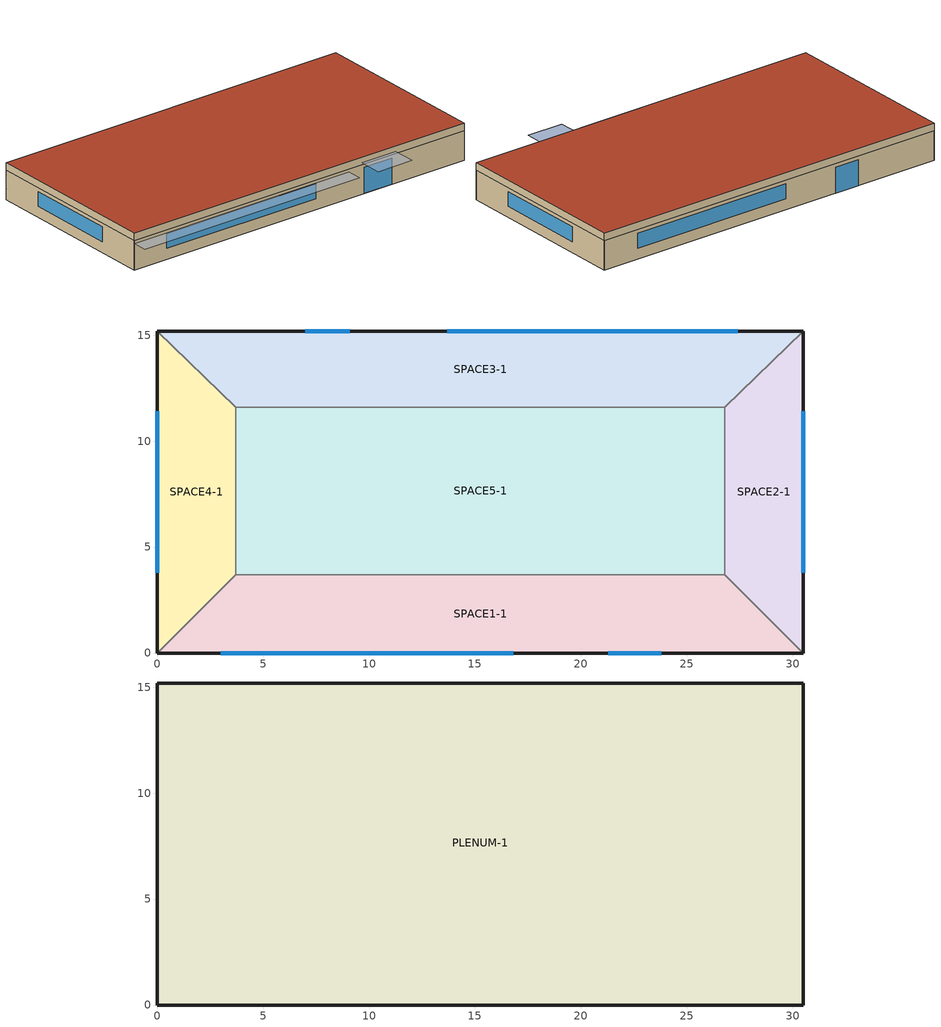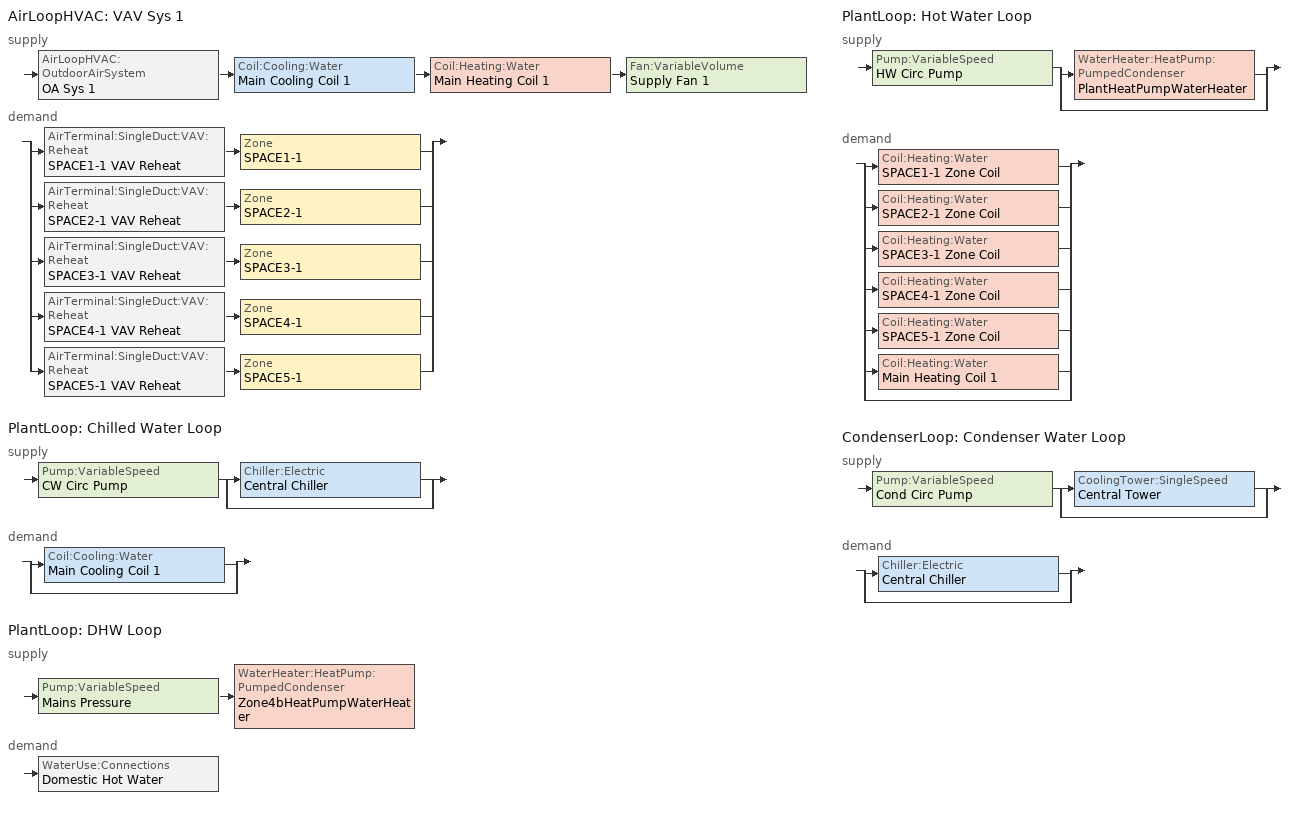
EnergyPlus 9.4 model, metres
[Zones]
SPACE3-1
 floor ground (FLOOR-SLAB-1): 26.8,11.6 3.7,11.6 0,15.2 30.5,15.2 z0
 wall outside (WALL-1): 30.5,15.2 0,15.2 z0:2.4
 wall to SPACE2-1 (INT-WALL-1): 26.8,11.6 30.5,15.2 z0:2.4
 wall to SPACE4-1 (INT-WALL-1): 0,15.2 3.7,11.6 z0:2.4
 wall to SPACE5-1 (INT-WALL-1): 3.7,11.6 26.8,11.6 z0:2.4
 window (Sgl Grey 3mm): 9.1,15.2 7,15.2 z0:2.1
 window (Dbl Clr 3mm/13mm Air): 27.4,15.2 13.7,15.2 z0.9:2.1
SPACE1-1
 floor ground (FLOOR-SLAB-1): 26.8,3.7 30.5,0 0,0 3.7,3.7 z0
 wall outside (WALL-1): 0,0 30.5,0 z0:2.4
 wall to SPACE2-1 (INT-WALL-1): 30.5,0 26.8,3.7 z0:2.4
 wall to SPACE4-1 (INT-WALL-1): 3.7,3.7 0,0 z0:2.4
 wall to SPACE5-1 (INT-WALL-1): 26.8,3.7 3.7,3.7 z0:2.4
 window (Sgl Grey 3mm): 21.3,0 23.8,0 z0:2.1
 window (Dbl Clr 3mm/13mm Air): 3,0 16.8,0 z0.9:2.1
SPACE2-1
 floor ground (FLOOR-SLAB-1): 26.8,11.6 30.5,15.2 30.5,0 26.8,3.7 z0
 wall outside (WALL-1): 30.5,0 30.5,15.2 z0:2.4
 wall to SPACE5-1 (INT-WALL-1): 26.8,11.6 26.8,3.7 z0:2.4
 window (Dbl Clr 3mm/13mm Air): 30.5,3.8 30.5,11.4 z0.9:2.1
SPACE4-1
 floor ground (FLOOR-SLAB-1): 3.7,3.7 0,0 0,15.2 3.7,11.6 z0
 wall outside (WALL-1): 0,15.2 0,0 z0:2.4
 wall to SPACE5-1 (INT-WALL-1): 3.7,3.7 3.7,11.6 z0:2.4
 window (Dbl Clr 3mm/13mm Air): 0,11.4 0,3.8 z0.9:2.1
SPACE5-1
 floor ground (FLOOR-SLAB-1): 26.8,11.6 26.8,3.7 3.7,3.7 3.7,11.6 z0
PLENUM-1
 floor to SPACE1-1 (CLNG-1): 26.8,3.7 30.5,0 0,0 3.7,3.7 z2.4
 floor to SPACE2-1 (CLNG-1): 26.8,11.6 30.5,15.2 30.5,0 26.8,3.7 z2.4
 floor to SPACE3-1 (CLNG-1): 26.8,11.6 3.7,11.6 0,15.2 30.5,15.2 z2.4
 floor to SPACE4-1 (CLNG-1): 3.7,3.7 0,0 0,15.2 3.7,11.6 z2.4
 floor to SPACE5-1 (CLNG-1): 26.8,11.6 26.8,3.7 3.7,3.7 3.7,11.6 z2.4
 wall outside (WALL-1): 30.5,15.2 0,15.2 0,0 30.5,0 30.5,15.2 z2.4:3
 roof outside (ROOF-1): 0,15.2 0,0 30.5,0 30.5,15.2 z3
shading: 0,-1.3 0,0 19.8,0 19.8,-1.3 z2.2; 21,-2 21,0 24.1,0 24.1,-2 z2.6
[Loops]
AirLoopHVAC 'VAV Sys 1'
 supply: AirLoopHVAC:OutdoorAirSystem 'OA Sys 1' > Coil:Cooling:Water 'Main Cooling Coil 1' > Coil:Heating:Water 'Main Heating Coil 1' > Fan:VariableVolume 'Supply Fan 1'
 demand: split
  | AirTerminal:SingleDuct:VAV:Reheat 'SPACE1-1 VAV Reheat' > Zone 'SPACE1-1'
  | AirTerminal:SingleDuct:VAV:Reheat 'SPACE2-1 VAV Reheat' > Zone 'SPACE2-1'
  | AirTerminal:SingleDuct:VAV:Reheat 'SPACE3-1 VAV Reheat' > Zone 'SPACE3-1'
  | AirTerminal:SingleDuct:VAV:Reheat 'SPACE4-1 VAV Reheat' > Zone 'SPACE4-1'
  | AirTerminal:SingleDuct:VAV:Reheat 'SPACE5-1 VAV Reheat' > Zone 'SPACE5-1'
PlantLoop 'Chilled Water Loop'
 supply: Pump:VariableSpeed 'CW Circ Pump' > split
  | Chiller:Electric 'Central Chiller'
  | bypass
 demand: split
  | Coil:Cooling:Water 'Main Cooling Coil 1'
  | bypass
PlantLoop 'DHW Loop'
 supply: Pump:VariableSpeed 'Mains Pressure' > WaterHeater:HeatPump:PumpedCondenser 'Zone4bHeatPumpWaterHeater'
 demand: WaterUse:Connections 'Domestic Hot Water'
PlantLoop 'Hot Water Loop'
 supply: Pump:VariableSpeed 'HW Circ Pump' > split
  | WaterHeater:HeatPump:PumpedCondenser 'PlantHeatPumpWaterHeater'
  | bypass
 demand: split
  | Coil:Heating:Water 'SPACE1-1 Zone Coil'
  | Coil:Heating:Water 'SPACE2-1 Zone Coil'
  | Coil:Heating:Water 'SPACE3-1 Zone Coil'
  | Coil:Heating:Water 'SPACE4-1 Zone Coil'
  | Coil:Heating:Water 'SPACE5-1 Zone Coil'
  | Coil:Heating:Water 'Main Heating Coil 1'
  | bypass
CondenserLoop 'Condenser Water Loop'
 supply: Pump:VariableSpeed 'Cond Circ Pump' > split
  | CoolingTower:SingleSpeed 'Central Tower'
  | bypass
 demand: split
  | Chiller:Electric 'Central Chiller'
  | bypass
[Building]
Building: Loads convergence tolerance value=0.04; Maximum number of warmup days=25; Minimum number of warmup days=6; North axis=30; Solar distribution=FullExterior; Temperature convergence tolerance value=0.4; Terrain=City
[Site:GroundTemperature:BuildingSurface]
20.03, 20.03, 20.13, 20.3, 20.43, 20.52, 20.62, 20.77, 20.78, 20.55, 20.44, 20.2
[Site:Location]
Miami Intl Ap FL USA WMO=722020: Elevation=11; Latitude=25.82; Longitude=-80.3; Time zone=-5
[Site:WaterMainsTemperature]
Annual average outdoor air temperature=9.69; Calculation method=Correlation; Maximum difference in monthly average outdoor air temperatures=28.1
[SizingPeriod:DesignDay] Barometric pressure=101217; Day of month=21; Daylight saving time indicator=No; Humidity condition type=WetBulb; Rain indicator=No; Snow indicator=No; Solar model indicator=ASHRAEClearSky
Name | Daily dry bulb temperature range | Day type | Maximum dry bulb temperature | Month | Sky clearness | Wetbulb or dewpoint at maximum dry bulb | Wind direction | Wind speed
Miami Intl Ap Ann Clg .4% Condns DB=>MWB | 6.7 | SummerDesignDay | 33.2 | 7 | 1 | 25.3 | 140 | 4.5
Miami Intl Ap Ann Htg 99.6% Condns DB | 0 | WinterDesignDay | 8.7 | 1 | 0 | 8.7 | 340 | 3.8
[Construction]
CLNG-1: MAT-CLNG-1
Dbl Clr 3mm/13mm Air: CLEAR 3MM, AIR 13MM, CLEAR 3MM
FLOOR-SLAB-1: CC03
INT-WALL-1: GP02, AL21, GP02
ROOF-1: RG01, BR01, IN46, WD01
Sgl Grey 3mm: GREY 3MM
WALL-1: WD01, PW03, IN02, GP01
[Material] Thermal absorptance=0.9
Name | Conductivity | Density | Roughness | Solar absorptance | Specific heat | Thickness | Visible absorptance
BR01 | 0.162 | 1121 | VeryRough | 0.7 | 1464 | 0.0095 | 0.7
CC03 | 1.31 | 2243 | MediumRough | 0.65 | 837 | 0.1016 | 0.65
GP01 | 0.16 | 801 | MediumSmooth | 0.75 | 837 | 0.0127 | 0.75
GP02 | 0.16 | 801 | MediumSmooth | 0.75 | 837 | 0.0159 | 0.75
IN02 | 0.043 | 10 | Rough | 0.75 | 837 | 0.0901 | 0.75
IN46 | 0.023 | 24 | VeryRough | 0.5 | 1590 | 0.0762 | 0.5
PW03 | 0.115 | 545 | MediumSmooth | 0.78 | 1213 | 0.0127 | 0.78
RG01 | 1.442 | 881 | Rough | 0.65 | 1674 | 0.0127 | 0.65
WD01 | 0.115 | 513 | MediumSmooth | 0.78 | 1381 | 0.0191 | 0.78
[Material:AirGap]
AL21: Thermal resistance=0.157
[Material:NoMass]
MAT-CLNG-1: Roughness=Rough; Solar absorptance=0.65; Thermal absorptance=0.65; Thermal resistance=0.652259; Visible absorptance=0.65
[WindowMaterial:Gas]
AIR 13MM: Gas type=Air; Thickness=0.0127
[WindowMaterial:Glazing] Back side infrared hemispherical emissivity=0.84; Conductivity=0.9; Front side infrared hemispherical emissivity=0.84; Infrared transmittance at normal incidence=0; Optical data type=SpectralAverage; Thickness=0.003
Name | Back side solar reflectance at normal incidence | Back side visible reflectance at normal incidence | Front side solar reflectance at normal incidence | Front side visible reflectance at normal incidence | Solar transmittance at normal incidence | Visible transmittance at normal incidence
CLEAR 3MM | 0.075 | 0.081 | 0.075 | 0.081 | 0.837 | 0.898
GREY 3MM | 0.061 | 0.061 | 0.061 | 0.061 | 0.626 | 0.611
[AirLoopHVAC]
VAV Sys 1: Design supply air flow rate=Autosize
[AirLoopHVAC:ReturnPlenum]
Return-Plenum-1: Zone=PLENUM-1
[AirTerminal:SingleDuct:VAV:Reheat] Availability schedule=ReheatCoilAvailSched; Constant minimum air flow fraction=0.3; Convergence tolerance=0.001; Damper heating action=ReverseWithLimits; Maximum air flow rate=Autosize; Maximum flow fraction during reheat=Autosize; Maximum flow per zone floor area during reheat=Autosize; Maximum hot water or steam flow rate=Autosize; Minimum hot water or steam flow rate=0; Zone minimum air flow input method=Constant
Name | Reheat coil
SPACE1-1 VAV Reheat | SPACE1-1 Zone Coil
SPACE2-1 VAV Reheat | SPACE2-1 Zone Coil
SPACE3-1 VAV Reheat | SPACE3-1 Zone Coil
SPACE4-1 VAV Reheat | SPACE4-1 Zone Coil
SPACE5-1 VAV Reheat | SPACE5-1 Zone Coil
[AvailabilityManager:Scheduled]
VAV Sys 1 Avail: Schedule=FanAvailSched
[Chiller:Electric]
Central Chiller: Chilled water outlet temperature lower limit=5; Chiller flow mode=LeavingSetpointModulated; Condenser type=WaterCooled; Design chilled water flow rate=Autosize; Design chilled water outlet temperature=6.667; Design condenser fluid flow rate=Autosize; Design condenser inlet temperature=29.44; Maximum part load ratio=1; Minimum part load ratio=0; Nominal capacity=Autosize; Nominal cop=3.2; Optimum part load ratio=0.65; Temperature rise coefficient=2.682759; Coefficient 1 of capacity ratio curve=0.944836; Coefficient 1 of full load ratio curve=0.03303; Coefficient 1 of power ratio curve=1.907846; Coefficient 2 of capacity ratio curve=-0.0570088; Coefficient 2 of full load ratio curve=0.6852; Coefficient 2 of power ratio curve=-1.20499; Coefficient 3 of capacity ratio curve=-0.00185486; Coefficient 3 of full load ratio curve=0.2818; Coefficient 3 of power ratio curve=0.263462
[Coil:Cooling:Water]
Main Cooling Coil 1: Availability schedule=CoolingCoilAvailSched; Design air flow rate=Autosize; Design inlet air humidity ratio=Autosize; Design inlet air temperature=Autosize; Design inlet water temperature=Autosize; Design outlet air humidity ratio=Autosize; Design outlet air temperature=Autosize; Design water flow rate=Autosize; Heat exchanger configuration=CrossFlow; Type of analysis=SimpleAnalysis
[Coil:Heating:Water] Availability schedule=ReheatCoilAvailSched; Maximum water flow rate=Autosize; Performance input method=UFactorTimesAreaAndDesignWaterFlowRate; Rated capacity=Autosize; Rated inlet air temperature=16.6; Rated inlet water temperature=82.2; Rated outlet air temperature=32.2; Rated outlet water temperature=71.1; U factor times area value=Autosize
Main Heating Coil 1; SPACE1-1 Zone Coil; SPACE2-1 Zone Coil; SPACE3-1 Zone Coil; SPACE4-1 Zone Coil; SPACE5-1 Zone Coil
[Coil:WaterHeating:AirToWaterHeatPump:Pumped] Condenser pump heat included in rated heating capacity and rated cop=No; Condenser pump power included in rated cop=No; Evaporator air temperature type for curve objects=WetBulbTemperature; Fraction of condenser pump heat to water=0.1; Heating capacity function of temperature curve=HPWHHeatingCapFTemp; Heating cop function of temperature curve=HPWHHeatingCOPFTemp; Maximum ambient temperature for crankcase heater operation=5; Part load fraction correlation curve=HPWHPLFFPLR; Rated condenser inlet water temperature=55.72; Rated cop=3.2; Rated evaporator inlet air dry bulb temperature=29.44; Rated evaporator inlet air wet bulb temperature=22.22
Name | Condenser water pump power | Crankcase heater capacity | Evaporator fan power included in rated cop | Rated condenser water flow rate | Rated evaporator air flow rate | Rated heating capacity | Rated sensible heat ratio
HPWHDXCoil; Zone4HPWHDXCoil; Zone4bHPWHDXCoil | 150 | 100 | No | Autocalculate | Autocalculate | 4000 | 0.6956
HPWHOutdoorDXCoil | 150 | 100 | No | 0.00016 | 0.2685 | 4000 | 0.736
HPWHPlantDXCoil | 150 | 100 | No | 0.00115525 | 1.00695 | 25000 | 0.736
HPWHScheduledDXCoil | 125 | 120 | Yes | 0.00016 | 0.2685 | 4000 | 0.736
[CondenserEquipmentList]
All Towers: Central Tower, CoolingTower:SingleSpeed
[CondenserEquipmentOperationSchemes]
Tower Loop Operation: Control scheme 1=Year Round Tower Operation; Control scheme 1 schedule=PlantOnSched
[CondenserLoop]
Condenser Water Loop: Condenser equipment operation scheme=Tower Loop Operation; Condenser loop volume=Autocalculate; Fluid type=Water; Load distribution scheme=SequentialLoad; Maximum loop flow rate=Autosize; Maximum loop temperature=80; Minimum loop flow rate=0; Minimum loop temperature=10
[Controller:OutdoorAir]
OA Controller 1: Economizer control action type=ModulateFlow; Economizer control type=FixedDryBulb; Economizer maximum limit dry bulb temperature=19; Economizer minimum limit dry bulb temperature=4; Lockout type=NoLockout; Maximum outdoor air flow rate=0.25; Minimum limit type=FixedMinimum; Minimum outdoor air flow rate=0.25; Minimum outdoor air schedule=Min OA Sched
[Controller:WaterCoil] Actuator variable=Flow; Controller convergence tolerance=0.002; Maximum actuated flow=Autosize; Minimum actuated flow=0
Name | Action | Control variable
Central Cooling Coil Contoller 1 | Reverse | TemperatureAndHumidityRatio
Central Heating Coil Contoller 1 | Normal | Temperature
[CoolingTower:SingleSpeed]
Central Tower: Design air flow rate=Autosize; Design fan power=Autosize; Design u factor times area value=Autosize; Design water flow rate=Autosize; Free convection regime air flow rate=0; Free convection regime u factor times area value=0
[DesignSpecification:OutdoorAir] Outdoor air flow per person=0.00944; Outdoor air flow per zone=0; Outdoor air flow per zone floor area=0; Outdoor air method=Flow/Person
SZ DSOA SPACE1-1; SZ DSOA SPACE2-1; SZ DSOA SPACE3-1; SZ DSOA SPACE4-1; SZ DSOA SPACE5-1
[ElectricEquipment] Design level calculation method=EquipmentLevel; Fraction latent=0; Fraction lost=0; Fraction radiant=0.3; Schedule=EQUIP-1
Name | Zone or zonelist | Design level
SPACE1-1 Elec Equipment | SPACE1-1 | 1056
SPACE2-1 Elec Equipment | SPACE2-1 | 456
SPACE3-1 Elec Equipment | SPACE3-1 | 1056
SPACE4-1 Elec Equipment | SPACE4-1 | 456
SPACE5-1 Elec Equipment | SPACE5-1 | 1976
[Fan:OnOff] Fan total efficiency=0.7; Motor efficiency=0.9; Motor in airstream fraction=1; Pressure rise=100
Name | Availability schedule | Maximum flow rate
HPWHFan; Zone4HPWHFan; Zone4bHPWHFan | HeatPumpWaterHeaterSch | 0.2685
HPWHOutdoorFan | PlantHPWHSch | 0.2685
HPWHPlantFan | PlantHPWHSch | 2.6852
HPWHScheduledFan | ScheduledHPWHSch | 0.2685
[Fan:VariableVolume]
Supply Fan 1: Availability schedule=FanAvailSched; Fan power coefficient 1=0.350712; Fan power coefficient 2=0.308505; Fan power coefficient 3=-0.541374; Fan power coefficient 4=0.871988; Fan power coefficient 5=0; Fan power minimum flow fraction=0.25; Fan power minimum flow rate input method=Fraction; Fan total efficiency=0.7; Maximum flow rate=Autosize; Motor efficiency=0.9; Motor in airstream fraction=1; Pressure rise=600
[Lights] Design level calculation method=LightingLevel; End use subcategory=GeneralLights; Fraction radiant=0.59; Fraction replaceable=0; Fraction visible=0.2; Return air fraction=0.2; Schedule=LIGHTS-1
Name | Zone or zonelist | Lighting level
SPACE1-1 Lights | SPACE1-1 | 1584
SPACE2-1 Lights | SPACE2-1 | 684
SPACE3-1 Lights | SPACE3-1 | 1584
SPACE4-1 Lights | SPACE4-1 | 684
SPACE5-1 Lights | SPACE5-1 | 2964
[People] Activity level schedule=ActSchd; Fraction radiant=0.3; Number of people calculation method=People; Number of people schedule=OCCUPY-1
Name | Zone or zonelist | Number of people
SPACE1-1 People | SPACE1-1 | 11
SPACE2-1 People | SPACE2-1 | 5
SPACE3-1 People | SPACE3-1 | 11
SPACE4-1 People | SPACE4-1 | 5
SPACE5-1 People | SPACE5-1 | 20
[PlantEquipmentList]
Cooling Plant: Central Chiller, Chiller:Electric
DHW Plant Equipment: Zone4bHeatPumpWaterHeater, WaterHeater:HeatPump:PumpedCondenser
heating plant: PlantHeatPumpWaterHeater, WaterHeater:HeatPump:PumpedCondenser
[PlantEquipmentOperation:CoolingLoad] Load range 1 lower limit=0
Name | Load range 1 upper limit | Range 1 equipment list
Central Chiller Only | 900000 | Cooling Plant
Year Round Tower Operation | 90000000 | All Towers
[PlantEquipmentOperation:HeatingLoad] Load range 1 lower limit=0
Name | Load range 1 upper limit | Range 1 equipment list
Central HPWH Only | 1000000 | heating plant
DHW Control Scheme | 1000000000000000 | DHW Plant Equipment
[PlantEquipmentOperationSchemes]
Name | Control scheme 1 | Control scheme 1 schedule
CW Loop Operation | Central Chiller Only | PlantOnSched
DHW Loop Operation | DHW Control Scheme | AlwaysOn
Hot Loop Operation | Central HPWH Only | PlantOnSched
[PlantLoop] Fluid type=Water; Minimum loop flow rate=0
Name | Load distribution scheme | Maximum loop flow rate | Maximum loop temperature | Minimum loop temperature | Plant equipment operation scheme | Plant loop volume
Chilled Water Loop | SequentialLoad | Autosize | 98 | 1 | CW Loop Operation | Autocalculate
DHW Loop | Optimal | 0.01 | 100 | 0 | DHW Loop Operation | 0.003
Hot Water Loop | SequentialLoad | Autosize | 100 | 10 | Hot Loop Operation | Autocalculate
[Pump:VariableSpeed] Design minimum flow rate=0; Fraction of motor inefficiencies to fluid stream=0; Pump control type=Intermittent; Coefficient 1 of the part load performance curve=0; Coefficient 2 of the part load performance curve=1; Coefficient 3 of the part load performance curve=0; Coefficient 4 of the part load performance curve=0
Name | Design maximum flow rate | Design power consumption | Design pump head | Motor efficiency | Pump flow rate schedule
CW Circ Pump; Cond Circ Pump | Autosize | Autosize | 179352 | 0.9 | CoolingPumpAvailSched
HW Circ Pump | Autosize | Autosize | 179352 | 0.9
Mains Pressure | 0.01 | 0 | 1 | 1
[SetpointManager:FollowOutdoorAirTemperature]
MyCondenserControl: Control variable=Temperature; Maximum setpoint temperature=80; Minimum setpoint temperature=10; Offset temperature difference=0; Reference temperature type=OutdoorAirWetBulb; Setpoint node or nodelist=Condenser Supply Outlet Node
[SetpointManager:MixedAir] Control variable=Temperature
Name | Setpoint node or nodelist
Mixed Air Temp Manager 1 | Mixed Air Node 1
Mixed Air Temp Manager 2 | Main Branch SetPoint Node List
[SetpointManager:Scheduled] Control variable=Temperature
Name | Schedule | Setpoint node or nodelist
Central Chiller Setpoint Manager | CW Loop Temp Schedule | Central Chiller Outlet Node
Chilled Water Loop Setpoint Manager | CW Loop Temp Schedule | Chilled Water Loop Setpoint Node List
DHW Loop Setpoint Manager | DHWSupplySetpoint | DHW Supply Outlet Node
Hot Water Loop Setpoint Manager | HW Loop Temp Schedule | Hot Water Loop Setpoint Node List
Supply Air Temp Manager 1 | Seasonal Reset Supply Air Temp Sch | Supply Air Temp Nodes 1
[SetpointManager:SingleZone:Humidity:Maximum]
Space2-1 Humidistat Manager: Setpoint node or nodelist=Main Cooling Coil 1 Outlet Node
[Sizing:Plant]
Name | Design loop exit temperature | Loop design temperature difference | Loop type
Hot Water Loop | 62 | 11 | Heating
Chilled Water Loop | 7.22 | 6.67 | Cooling
Condenser Water Loop | 29.4 | 5.6 | Condenser
DHW Loop | 51.6667 | 5.55556 | Heating
[Sizing:System]
VAV Sys 1: 100 outdoor air in cooling=No; 100 outdoor air in heating=No; Central cooling design supply air humidity ratio=0.008; Central cooling design supply air temperature=12.8; Central heating design supply air humidity ratio=0.008; Central heating design supply air temperature=16.7; Central heating maximum system air flow ratio=0.3; Cooling supply air flow rate=0; Cooling supply air flow rate method=DesignDay; Design outdoor air flow rate=Autosize; Heating supply air flow rate=0; Heating supply air flow rate method=DesignDay; Precool design humidity ratio=0.008; Precool design temperature=11; Preheat design humidity ratio=0.008; Preheat design temperature=7; Type of load to size on=Sensible; Type of zone sum to use=NonCoincident
[Sizing:Zone] Account for dedicated outdoor air system=No; Cooling design air flow method=DesignDay; Cooling design air flow rate=0; Dedicated outdoor air high setpoint temperature for design=Autosize; Dedicated outdoor air low setpoint temperature for design=Autosize; Dedicated outdoor air system control strategy=NeutralSupplyAir; Heating design air flow method=DesignDay; Heating design air flow rate=0; Zone cooling design supply air humidity ratio=0.009; Zone cooling design supply air temperature=14; Zone cooling design supply air temperature input method=SupplyAirTemperature; Zone cooling sizing factor=0; Zone heating design supply air humidity ratio=0.004; Zone heating design supply air temperature=50; Zone heating design supply air temperature input method=SupplyAirTemperature; Zone heating sizing factor=0
Name | Design specification outdoor air object
SPACE1-1 | SZ DSOA SPACE1-1
SPACE2-1 | SZ DSOA SPACE2-1
SPACE3-1 | SZ DSOA SPACE3-1
SPACE4-1 | SZ DSOA SPACE4-1
SPACE5-1 | SZ DSOA SPACE5-1
[ThermostatSetpoint:DualSetpoint]
DualSetPoint: Cooling setpoint temperature schedule=Clg-SetP-Sch; Heating setpoint temperature schedule=Htg-SetP-Sch
[WaterHeater:HeatPump:PumpedCondenser] Dead band temperature difference=2
Name | Availability schedule | Compressor location | Compressor setpoint temperature schedule | Condenser water flow rate | Control sensor 1 height in stratified tank | Dx coil | Evaporator air flow rate | Fan | Fan placement | Inlet air configuration | Minimum inlet air temperature for compressor operation | Tank | Compressor ambient temperature schedule | Inlet air humidity schedule | Inlet air temperature schedule | Inlet air zone | Off cycle parasitic electric load | On cycle parasitic electric load | Parasitic heat rejection location | Inlet air mixer schedule
OutdoorHeatPumpWaterHeater | PlantHPWHSch | Outdoors | HPWHTempSch | 0.00016 | 0.154465 | HPWHOutdoorDXCoil | 0.2685 | HPWHOutdoorFan | BlowThrough | OutdoorAirOnly | 11 | HPWHOutdoorTank
PlantHeatPumpWaterHeater | PlantHPWHSch | Outdoors | PlantHPWHTempSch | 0.00115525 | 0.194613 | HPWHPlantDXCoil | 1.00695 | HPWHPlantFan | BlowThrough | OutdoorAirOnly | 11 | HPWHPlantTank
ScheduledHeatPumpWaterHeater | ScheduledHPWHSch | Schedule | HPWHTempSch | 0.00016 | 0.154465 | HPWHScheduledDXCoil | 0.2685 | HPWHScheduledFan | BlowThrough | Schedule | 11 | HPWHScheduledTank | ScheduledCompressorTemp | ScheduledAmbientRH | ScheduledAmbientTemp
Zone4HeatPumpWaterHeater | HeatPumpWaterHeaterSch | Zone | HPWHTempSch | Autocalculate | 0.154465 | Zone4HPWHDXCoil | Autocalculate | Zone4HPWHFan | DrawThrough | ZoneAirOnly | 5 | Zone4HPWHTank |  |  |  | SPACE4-1 | 5 | 15 | Zone
Zone4bHeatPumpWaterHeater | HeatPumpWaterHeaterSch | Zone | HPWHTempSch | Autocalculate | 0.154465 | Zone4bHPWHDXCoil | Autocalculate | Zone4bHPWHFan | DrawThrough | ZoneAirOnly | 5 | Zone4bHPWHTank |  |  |  | SPACE4-1 | 5 | 15 | Zone
Zone5HeatPumpWaterHeater | HeatPumpWaterHeaterSch | Zone | HPWHTempSch | Autocalculate | 0.154465 | HPWHDXCoil | Autocalculate | HPWHFan | DrawThrough | ZoneAndOutdoorAir | 5 | HPWHTank |  |  |  | SPACE5-1 | 5 | 15 | Zone | HPWHMixerInletAirSch
[WaterHeater:Stratified] Heater 1 deadband temperature difference=2; Heater 2 capacity=0; Heater 2 deadband temperature difference=2; Heater fuel type=Electricity; Heater priority control=MasterSlave; Inlet mode=Fixed; Maximum temperature limit=82.2222; Number of nodes=10; Off cycle parasitic fuel consumption rate=10; Off cycle parasitic fuel type=Electricity; Off cycle parasitic heat fraction to tank=0; On cycle parasitic fuel consumption rate=30; On cycle parasitic fuel type=Electricity; On cycle parasitic heat fraction to tank=0; Source side inlet height=0; Tank shape=VerticalCylinder; Use side inlet height=0; Use side outlet height=Autocalculate
Name | Ambient temperature indicator | Heater 1 capacity | Heater 1 height | Heater 1 setpoint temperature schedule | Heater 2 height | Heater 2 setpoint temperature schedule | Heater thermal efficiency | Off cycle parasitic height | On cycle parasitic height | Peak use flow rate | Skin loss fraction to zone | Source side effectiveness | Source side outlet height | Tank height | Tank volume | Uniform skin loss coefficient per unit area to ambient temperature | Use flow rate fraction schedule | Use side design flow rate | Use side effectiveness | Ambient temperature schedule | Ambient temperature zone
HPWHOutdoorTank | Outdoors | 5000 | 0.360417 | Hot Water Setpoint Temp Schedule | 0.154465 | Hot Water Setpoint Temp Schedule | 0.95 | 0.308929 | 0.308929 | 0.000379 | 1 | 0.95 | 0.257441 | 0.514882 | 0.3785 | 0.658944 | Hot Water Demand Schedule
HPWHPlantTank | Outdoors | 25000 | 0.454097 | Plant Hot Water Setpoint Temp Schedule | 0.194613 | Plant Hot Water Setpoint Temp Schedule | 0.98 | 0.389226 | 0.389226 |  | 0 | 0.98 | 0.324355 | 0.64871 | 0.757 | 0 |  | Autosize | 0.98
HPWHScheduledTank; ScheduledElectricTank | Schedule | 5000 | 0.360417 | Hot Water Setpoint Temp Schedule | 0.154465 | Hot Water Setpoint Temp Schedule | 0.95 | 0.308929 | 0.308929 | 0.000379 | 1 | 0.95 | 0.257441 | 0.514882 | 0.3785 | 0.658944 | Hot Water Demand Schedule |  |  | ScheduledAmbientTemp
HPWHTank | Zone | 5000 | 0.360417 | Hot Water Setpoint Temp Schedule | 0.154465 | Hot Water Setpoint Temp Schedule | 0.95 | 0.308929 | 0.308929 | 0.00379 | 1 | 0.95 | 0.257441 | 0.514882 | 0.3785 | 0.658944 | Hot Water Demand Schedule |  |  |  | SPACE5-1
Zone4HPWHTank | Zone | 5000 | 0.360417 | Hot Water Setpoint Temp Schedule | 0.154465 | Hot Water Setpoint Temp Schedule | 0.95 | 0.308929 | 0.308929 | 0.00379 | 1 | 0.95 | 0.257441 | 0.514882 | 0.3785 | 0.658944 | Hot Water Demand Schedule |  |  |  | SPACE4-1
Zone4bHPWHTank | Zone | 4000 | 0.360417 | Hot Water Setpoint Temp Schedule | 0.154465 | Hot Water Setpoint Temp Schedule | 0.95 | 0.308929 | 0.308929 |  | 1 | 1 | 0.257441 | 0.514882 | 0.3785 | 0.658944 |  | Autosize | 1 |  | SPACE4-1
[WaterUse:Connections]
Domestic Hot Water: Water use equipment name 1=Showers; Drain water heat exchanger type=None
[WaterUse:Equipment]
Showers: End use subcategory=Domestic Hot Water; Flow rate fraction schedule=Hot Water Demand Schedule; Peak flow rate=0.00379; Target temperature schedule=HPWHTempSch
[Zone] Multiplier=1; Type=1
Name | Ceiling height | Volume
PLENUM-1 | 0.6096 | 283.2
SPACE1-1; SPACE3-1 | 2.4384 | 239.247
SPACE2-1; SPACE4-1 | 2.4384 | 103.311
SPACE5-1 | 2.4384 | 447.683
[ZoneControl:Thermostat] Control 1=DualSetPoint; Control type schedule=Zone Control Type Sched
Name | Zone or zonelist
SPACE1-1 Control | SPACE1-1
SPACE2-1 Control | SPACE2-1
SPACE3-1 Control | SPACE3-1
SPACE4-1 Control | SPACE4-1
SPACE5-1 Control | SPACE5-1
[Zone equipment]
SPACE1-1: SPACE1-1 VAV Reheat
SPACE2-1: SPACE2-1 VAV Reheat
SPACE3-1: SPACE3-1 VAV Reheat
SPACE4-1: SPACE4-1 VAV Reheat, Zone4HeatPumpWaterHeater, Zone4bHeatPumpWaterHeater
SPACE5-1: Zone5HeatPumpWaterHeater, SPACE5-1 VAV Reheat
[ZoneInfiltration:DesignFlowRate] Constant term coefficient=0; Design flow rate calculation method=Flow/Zone; Schedule=INFIL-SCH; Temperature term coefficient=0; Velocity squared term coefficient=0; Velocity term coefficient=0.2237
Name | Zone or zonelist | Design flow rate
SPACE1-1 Infiltration | SPACE1-1 | 0.0167
SPACE2-1 Infiltration | SPACE2-1 | 0.00717
SPACE3-1 Infiltration | SPACE3-1 | 0.0167
SPACE4-1 Infiltration | SPACE4-1 | 0.00717
SPACE5-1 Infiltration | SPACE5-1 | 0.031089
[Curve:Biquadratic] Input unit type for x=Temperature; Input unit type for y=Temperature; Maximum value of x=40; Maximum value of y=90; Minimum value of x=0; Minimum value of y=20; Output unit type=Dimensionless
Name | Coefficient1 constant | Coefficient2 x | Coefficient3 x 2 | Coefficient4 y | Coefficient5 y 2 | Coefficient6 x y
HPWHHeatingCOPFTemp | 1.19713 | 0.077849 | -1.6e-06 | -0.02675 | 0.000296 | -0.00112
HPWHHeatingCapFTemp | 0.369827 | 0.043341 | -0.00023 | 0.000466 | 2.6e-05 | -0.00027
[Curve:Quadratic]
HPWHPLFFPLR: Maximum value of x=1; Minimum value of x=0; Coefficient1 constant=0.75; Coefficient2 x=0.25; Coefficient3 x 2=0
[Schedule:Compact]
ActSchd: Through: 12/31, For: Alldays, Until: 24:00, 117.24
CW Loop Temp Schedule: Through: 12/31, For: Alldays, Until: 24:00, 7.22
Clg-SetP-Sch: Through: 12/31, For: Weekends HoliDay, Until: 7:00, 40, Until: 14:00, 23.9, Until: 24:00, 32.2, For: SummerDesignDay, Until: 24:00, 23.9, For: WinterDesignDay, Until: 24:00, 40, For: AllOtherDays, Until: 7:00, 40, Until: 19:00, 23.9, Until: 24:00, 40
CoolingCoilAvailSched; CoolingPumpAvailSched; PlantOnSched: Through: 12/31, For: Alldays, Until: 24:00, 1
EQUIP-1: Through: 12/31, For: Weekdays SummerDesignDay WinterDesignDay, Until: 9:00, 0.02, Until: 10:00, 0.4, Until: 15:00, 0.9, Until: 16:00, 0.8, Until: 17:00, 0.7, Until: 24:00, 0.02, For: CustomDay1 CustomDay2, Until: 9:00, 0.02, Until: 10:00, 0.4, Until: 15:00, 0.9, Until: 16:00, 0.8, Until: 17:00, 0.7, Until: 24:00, 0.02, For: AllOtherDays, Until: 24:00, 0.2
FanAvailSched; ReheatCoilAvailSched: Through: 3/31, For: Alldays, Until: 24:00, 1, Through: 9/30, For: Weekdays, Until: 7:00, 0, Until: 18:00, 1, Until: 24:00, 0, For: Weekends Holidays CustomDay1 CustomDay2, Until: 24:00, 0, For: AllOtherDays, Until: 24:00, 1, Through: 12/31, For: Alldays, Until: 24:00, 1
HPWHMixerInletAirSch: Through: 3/31, For: AllDays, Until: 24:00, 0.2, Through: 9/30, For: AllDays, Until: 24:00, 0, Through: 12/31, For: AllDays, Until: 24:00, 0.2
HPWHTempSch: Through: 12/31, For: AllDays, Until: 24:00, 60
HW Loop Temp Schedule: Through: 12/31, For: Alldays, Until: 24:00, 60
HeatPumpWaterHeaterSch; PlantHPWHSch; ScheduledHPWHSch: Through: 12/31, For: AllDays, Until: 24:00, 1
Hot Water Demand Schedule: THROUGH: 12/31, FOR: AllDays, UNTIL: 5:00, 0, UNTIL: 7:00, 0.003, UNTIL: 18:00, 0, UNTIL: 18:30, 0.003, UNTIL: 24:00, 0
Hot Water Setpoint Temp Schedule: Through: 12/31, For: AllDays, Until: 24:00, 50
Htg-SetP-Sch: Through: 12/31, For: Weekends HoliDay, Until: 7:00, 12.8, Until: 14:00, 21.1, Until: 24:00, 12.8, For: SummerDesignDay, Until: 24:00, 12.8, For: WinterDesignDay, Until: 24:00, 21.1, For: AllOtherDays, Until: 7:00, 12.8, Until: 19:00, 21.1, Until: 24:00, 12.8
INFIL-SCH: Through: 3/31, For: Alldays, Until: 24:00, 1, Through: 10/31, For: Alldays, Until: 24:00, 0, Through: 12/31, For: Alldays, Until: 24:00, 1
LIGHTS-1: Through: 12/31, For: Weekdays SummerDesignDay WinterDesignDay, Until: 9:00, 0.05, Until: 10:00, 0.9, Until: 11:00, 0.95, Until: 12:00, 1, Until: 13:00, 0.95, Until: 14:00, 0.8, Until: 15:00, 0.9, Until: 17:00, 1, Until: 24:00, 0.05, For: AllOtherDays, Until: 24:00, 0.05
Min OA Sched: Through: 12/31, For: Weekdays SummerDesignDay WinterDesignDay, Until: 7:00, 0.02, Until: 19:00, 1, Until: 24:00, 0.02, For: AllOtherDays, Until: 24:00, 0.02
OCCUPY-1: Through: 12/31, For: Weekdays SummerDesignDay WinterDesignDay, Until: 9:00, 0, Until: 12:00, 1, Until: 13:00, 0.8, Until: 14:00, 0.4, Until: 15:00, 0.8, Until: 17:00, 1, Until: 24:00, 0, For: AllOtherDays, Until: 24:00, 0
Plant Hot Water Setpoint Temp Schedule: Through: 12/31, For: AllDays, Until: 24:00, 70
PlantHPWHTempSch: Through: 12/31, For: AllDays, Until: 24:00, 80
ScheduledAmbientRH: Through: 12/31, For: AllDays, Until: 24:00, 0.5
ScheduledAmbientTemp: Through: 12/31, For: AllDays, Until: 24:00, 19.72222
ScheduledCompressorTemp: Through: 12/31, For: AllDays, Until: 24:00, 21
Seasonal Reset Supply Air Temp Sch: Through: 3/31, For: Alldays, Until: 24:00, 16, Through: 9/30, For: Alldays, Until: 24:00, 17.5, Through: 12/31, For: Alldays, Until: 24:00, 16
Zone Control Type Sched: Through: 12/31, For: AllDays, Until: 24:00, 4
[Schedule:Constant]
Name | Hourly value
AlwaysOn | 1
DHWSupplySetpoint | 51.6667
